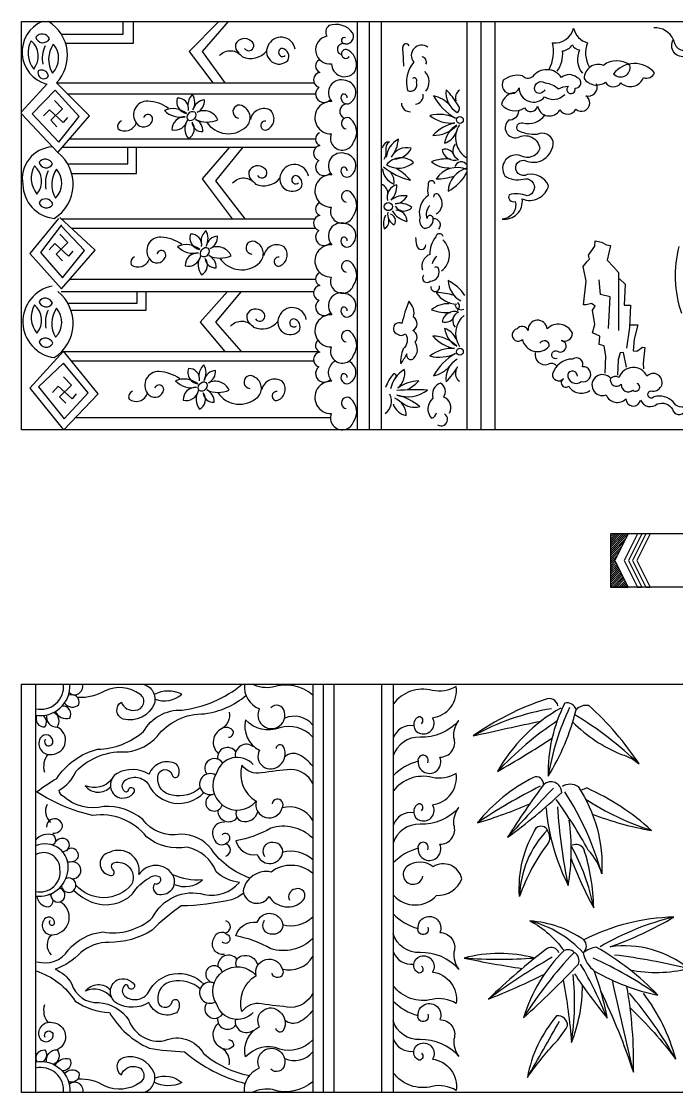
# Model space of a CAD drawing. Extents: x -66030 to 95157, y -13132 to 45879.
# Drawn here: x -60427 to -59626, y 3467 to 4779 of the extents above; entities that cross this region are included whole.
import ezdxf

# ---------------------------------------------------------------- set-up
doc = ezdxf.new("R2010")
doc.units = 0
doc.header["$LTSCALE"] = 100
doc.header["$MEASUREMENT"] = 0
for name, color, linetype in [('3', 11, 'CONTINUOUS'), ('4', 121, 'CONTINUOUS'), ('BH', 21, 'CONTINUOUS')]:
    doc.layers.add(name, color=color, linetype=linetype)

# ---------------------------------------------------------------- blocks, each defined once
blk = doc.blocks.new('A$C08F46242')
at = {"layer": '3'}
for p, q in [((411, 500), (411, 0)), ((425.6, 500), (425.6, 0)), ((440.3, 500), (440.3, 0)), ((545.3, 500), (545.3, 0)), ((562.4, 500), (562.4, 0)), ((579.5, 500), (579.5, 0))]:
    blk.add_line(p, q, dxfattribs=at)
for points in [[(48.9, 484.4), (124.5, 484.4), (124.5, 500)], [(54.1, 473.3), (137.3, 473.3), (137.3, 500)], [(241.5, 500), (205.2, 463), (234.1, 424.9)], [(253.1, 500), (221.3, 463), (248.8, 424.9)], [(0, 387), (44.7, 339.5), (83.3, 384.3), (43, 424.6)], [(31.5, 423.4), (0, 389.1)], [(43.1, 424.9), (358.1, 424.9)], [(41.4, 416), (13, 386.8), (45.9, 352.3), (70.6, 383.5), (41.4, 416)], [(56, 411.2), (360, 411.2)], [(40.5, 403.2), (50.2, 392.9), (35.9, 378.9), (43.5, 370.8)], [(56.2, 382.4), (51.1, 376.4), (34.3, 391.8), (27.1, 384.2)], [(59.2, 356.4), (359.9, 356.4)], [(50.2, 346), (360.9, 346)], [(56.7, 325.5), (130.1, 325.5), (130.1, 346)], [(61.6, 313.8), (140.8, 313.8), (140.8, 346)], [(254.8, 346), (221.4, 307.2), (258, 258.2)], [(271, 346), (237.5, 304.7), (273.3, 258.2)], [(45.3, 258.8), (10.3, 216), (49, 172.6), (90.3, 220.1), (46.9, 259.9)], [(49, 251), (23.4, 217), (50.1, 186.2), (77.3, 219.6), (48.5, 249.9)], [(48.8, 258.2), (358.9, 258.2)], [(47.2, 239.4), (56.8, 229.1), (42.5, 215), (50.1, 206.9)], [(61.1, 246.9), (359.8, 246.9)], [(62.8, 218.5), (57.8, 212.5), (40.9, 227.9), (33.8, 220.3)], [(714.3, 69.4), (715.4, 90.2), (713.3, 102.8), (707.2, 104.4), (707.8, 114.8), (699, 118.7), (701.8, 129), (699, 146.5), (702.3, 151.5), (697.9, 154.7), (691.4, 153.1), (688.1, 153.1), (691.4, 182.1), (687.5, 200.1), (692.5, 206.1), (695.2, 208.9), (694.1, 213.8), (701.8, 224.7), (702.3, 231.3), (710, 229.6), (716, 226.4), (720.9, 225.8), (717.1, 207.8), (724.7, 199.6), (730.8, 192.5), (730.8, 121.4)], [(59.3, 184.5), (359.8, 184.5)], [(718.7, 124.1), (720.4, 162.9), (708.9, 165.7), (707.2, 183.7)], [(731.9, 184.8), (739, 178.3), (737.9, 152.6), (745.5, 152.6), (744.4, 125.2), (740.6, 100.1)], [(48.7, 169.2), (347.9, 169.2), (357.6, 169.2)], [(56, 155.2), (141.5, 155.2), (141.5, 169.2)], [(60.8, 146.3), (152.7, 146.3), (152.7, 169.2)], [(252.2, 169.2), (218.9, 131.8), (249, 95.9)], [(268.9, 169.2), (237.4, 131.8), (268.9, 95.9)], [(745.5, 128.5), (754.3, 128.5), (749.9, 111), (748.8, 96.8), (753.2, 96.2), (760.3, 101.2), (763.1, 100.6), (760.9, 81.5), (761.4, 74.4)], [(51.7, 96.3), (10.3, 50.8), (51.4, 0)], [(52, 0), (94, 44.1), (51.7, 96.3)], [(52, 95.9), (363.9, 95.9)], [(740.6, 76.6), (736.8, 94.6), (733, 94), (730.2, 85.8), (729.7, 66.7)], [(51.7, 81.7), (20.8, 52.4), (52.2, 13.2), (81.5, 45.1), (51.7, 81.7)], [(61.2, 84.6), (357.5, 84.6)], [(67.1, 43.9), (62, 37.9), (45.1, 53.4), (38, 45.8)], [(51.4, 64.8), (61.1, 54.5), (46.8, 40.5), (54.4, 32.4)], [(65.7, 15), (378.3, 15)]]:
    blk.add_lwpolyline(points, dxfattribs=at)
for points in [[(396.6, 479.9, 0.978401), (394, 472.9, 0.652992), (405.6, 485.8, 0.334643), (376.4, 494.8, 0.382986), (374, 481.8, 0.987092), (379.7, 448.2, 0.698473), (407.5, 437.8, 0.410562), (400.6, 464.2, 2.566179), (401.3, 456.9)], [(646, 441.2, 0.175038), (650, 473.7, 0.369752), (675.9, 491.7, 0.276229), (692.9, 473.7, 0.226228), (694.9, 444.2, 0.226228)], [(272.9, 467, 1.280522), (281.2, 475.9, 0.495408), (262.1, 472.2, 0.246554), (265.9, 461)], [(335, 466.2, 0.756054), (301.7, 469.8, 0.855662), (326.1, 452.3, 0.486193), (319.7, 467, 1.428816), (322.9, 458.1)], [(835.8, 453.3, 0.417176), (813.7, 457.6, -0.720803), (798.1, 477.5, 0.501926), (819.1, 465.1, -0.27877), (840.1, 466.8)], [(242.3, 458.1, -0.476665), (270.4, 456.7, 0.331254), (300.1, 463.7, 0.331254)], [(497.5, 468.3, 0.914276), (480.4, 450, 0.262098), (472.7, 415.2, 0.689883), (483.4, 425.9, 0.922883), (478.6, 430)], [(655.7, 438.9, 0.187737), (662.3, 463.8, 0.218244), (674.3, 471.4, 0.266655), (683.2, 465.1, 0.287202), (686.6, 436.5, 0.287202)], [(364.9, 453.1, 0.677784), (365.4, 437.6, 0.789048), (364, 419.3, 1.091328), (378.1, 404.2, 0.704761)], [(33.1, 433.4, 0.504575), (20.7, 439.5, 0.615135), (29.2, 429.9)], [(640.7, 416.3, -0.464601), (629.4, 413.3, -0.830217), (641, 424.9, -0.155749), (657.3, 417.3, -0.154893), (669.3, 420.6, 1.825228), (677.6, 418.3, 0.917593), (679.9, 431.2, 0.380437), (661, 431.2, 0.515901), (625.4, 432.2, -0.434055), (613.4, 433.5, 0.21567), (589.8, 427.9, 1.104137), (609.1, 418.6, 0.69824), (640.4, 407.6, 0.35758), (665, 410.6, 0.35758)], [(398.5, 406.5, 0.683012), (392.1, 410.2, 0.66279), (400.5, 399.1, 0.734734), (397.1, 427.5, 0.795134), (379.9, 401.8, 1.030744), (379.2, 362.2, 1.009364), (406.6, 352.1, 0.378765), (402.9, 380.8, 1.278642), (397.5, 368.3, 1.278642)], [(604.8, 412.9, 0.349746), (587.5, 398.3, 0.376877), (615.7, 394, 0.678432), (631.7, 396.3, 0.70255), (659, 391.7, 0.575698), (678.6, 392.4, 1.091011), (690.6, 409, 0.624189), (703.9, 423.6)], [(204.3, 390.9, 0.485572), (190.6, 406.1, 0.445644), (202.1, 387.2, 0.29228), (175.1, 390.9, 0.247903), (200.6, 383.1, 0.449031), (184.3, 367.2, 0.404336), (203.2, 379.1, 0.32333), (204.3, 356.5, 0.47526), (208.8, 376.5, 0.423481), (222.1, 365, 0.309006), (213.2, 379.8, 0.202973), (240.6, 379.4, 0.427638), (215.1, 388.7, 0.307938), (224, 403.9, 0.324989), (209.9, 391.7, 0.269612), (209.5, 410.5, 0.216639), (203.6, 396.5)], [(180.2, 393.5, 0.14276), (154.7, 402.4, 0.637607), (140.6, 375.7, 0.597691), (159.9, 377.6, 1.115961), (149.5, 382)], [(226.6, 376.9, 0.466596), (275.5, 371.3, 0.509378), (271.8, 395.7, 1.325691), (265.8, 381.7)], [(299.2, 378, 1.258875), (300.3, 367.2, 0.507955), (305.5, 390.6, 0.53132), (280.3, 379.8)], [(608.2, 390.1, -0.424142), (596.3, 379, 0.781195), (607.4, 357.7, -0.543895), (634.3, 344.2, -0.473151), (611.3, 335.5, 0.715045), (591.5, 311, 0.219957), (614.1, 306.9, -1.065821), (619.1, 286.5, 0.154244), (597, 287.8, 0.706199), (604.4, 279.6, -0.477703), (588.4, 258, 0.498992), (612.9, 282.6, 0.459681), (645.3, 299.2, 0.324869), (619.2, 312.6, -1.388545), (615.3, 330, 0.56692), (650.9, 352.9, 0.459639), (631.1, 361.6, -0.14112), (607.4, 366.4, -0.678986), (613.7, 375.8, 0.313802), (640.6, 385.3)], [(122.4, 378.3, 0.405765), (118, 368.7, 0.499521), (140.6, 375.7, 0.499521)], [(364.9, 363.5, 0.677784), (365.4, 348, 0.789048), (364, 329.8, 1.091328), (378.1, 314.6, 0.704761)], [(37.7, 346.3, 0.45526), (1.8, 300.4, 0.379331), (40.2, 258.7, 0.513752), (44.7, 339.5)], [(398.5, 316.9, 0.683012), (392.1, 320.6, 0.66279), (400.5, 309.5, 0.734734), (397.1, 337.9, 0.795134), (379.9, 312.2, 1.030744), (379.2, 272.6, 1.009364), (406.6, 262.5, 0.378765), (402.9, 291.2, 1.278642), (397.5, 278.7, 1.278642)], [(289.1, 311.2, 1.280522), (297.4, 320.1, 0.495408), (278.3, 316.4, 0.246554), (282.1, 305.2)], [(351.2, 310.4, 0.756054), (317.8, 313.9, 0.855662), (342.3, 296.5, 0.486193), (335.8, 311.2, 1.428816), (339.1, 302.3)], [(258.4, 302.3, -0.476665), (286.5, 300.9, 0.331254), (316.3, 307.9, 0.331254)], [(505.9, 301.3, 1.116322), (497.9, 299.4, 0.134032), (497.9, 286.9, 0.320048), (487.9, 259.2, 0.395248), (492.9, 246.8, 0.47796), (503.9, 258.7, -0.671178), (510.6, 245.7)], [(364.9, 277.9, 0.677784), (365.4, 262.4, 0.789048), (364, 244.1, 1.091328), (378.1, 228.9, 0.704761)], [(398.5, 231.3, 0.683012), (392.1, 235, 0.66279), (400.5, 223.8, 0.734734), (397.1, 252.2, 0.795134), (379.9, 226.5, 1.030744), (379.2, 187, 1.009364), (406.6, 176.9, 0.378765), (402.9, 205.6, 1.278642), (397.5, 193.1, 1.278642)], [(220.5, 224.3, 0.485572), (206.8, 239.5, 0.445644), (218.3, 220.6, 0.29228), (191.2, 224.3, 0.247903), (216.8, 216.5, 0.449031), (200.5, 200.6, 0.404336), (219.4, 212.4, 0.32333), (220.5, 189.8, 0.47526), (224.9, 209.8, 0.423481), (238.3, 198.4, 0.309006), (229.4, 213.2, 0.202973), (256.8, 212.8, 0.427638), (231.2, 222.1, 0.307938), (240.1, 237.2, 0.324989), (226.1, 225, 0.269612), (225.7, 243.9, 0.216639), (219.8, 229.8)], [(516.2, 236.7, 0.773453), (507.1, 236.4, 0.166114), (499.8, 214.6, 0.39051), (490.7, 195.7)], [(196.4, 226.9, 0.14276), (170.8, 235.8, 0.637607), (156.8, 209.1, 0.597691), (176, 210.9, 1.115961), (165.7, 215.4)], [(242.7, 210.2, 0.466596), (291.6, 204.7, 0.509378), (287.9, 229.1, 1.325691), (282, 215)], [(315.4, 211.3, 1.258875), (316.5, 200.6, 0.507955), (321.7, 223.9, 0.53132), (296.5, 213.2)], [(138.6, 211.7, 0.405765), (134.2, 202.1, 0.499521), (156.8, 209.1, 0.499521)], [(364.9, 192.2, 0.677784), (365.4, 176.7, 0.789048), (364, 158.5, 1.091328), (378.1, 143.3, 0.704761)], [(37.7, 175.9, 0.848576), (40.2, 88.3, 0.513752), (44.7, 169.1)], [(398.5, 145.6, 0.683012), (392.1, 149.4, 0.66279), (400.5, 138.2, 0.734734), (397.1, 166.6, 0.795134), (379.9, 140.9, 1.030744), (379.2, 101.4, 1.009364), (406.6, 91.2, 0.378765), (402.9, 120, 1.278642), (397.5, 107.5, 1.278642)], [(286.6, 135.8, 1.280522), (294.9, 144.7, 0.495408), (275.8, 141, 0.246554), (279.6, 129.9)], [(348.7, 135, 0.756054), (315.3, 138.6, 0.855662), (339.8, 121.2, 0.486193), (333.4, 135.8, 1.428816), (336.6, 127)], [(256, 127, -0.476665), (284.1, 125.6, 0.331254), (313.8, 132.6, 0.331254)], [(655.8, 87.1, -1.836467), (657.6, 95.3, 1.06124), (660.5, 109.4, 0.53913), (674.5, 118.1, 0.53399), (643.5, 123.4, 0.98489), (620.1, 121.7, 0.573369), (606.6, 123.4, 1.322578), (613.1, 110.5, 0.61449), (645.9, 102.3, 0.829448), (634.7, 105.9)], [(363, 109.5, 0.584884), (365.4, 95.2, 0.789048), (364, 76.9, 1.091328), (378.1, 61.7)], [(218, 59.8, 0.485572), (204.3, 74.9, 0.445644), (215.8, 56.1, 0.29228), (188.7, 59.8, 0.247903), (214.3, 52, 0.449031), (198, 36.1, 0.404336), (216.9, 47.9, 0.32333), (218, 25.3, 0.47526), (222.5, 45.3, 0.423481), (235.8, 33.8, 0.309006), (226.9, 48.7, 0.202973), (254.3, 48.3, 0.427638), (228.8, 57.5, 0.307938), (237.6, 72.7, 0.324989), (223.6, 60.5, 0.269612), (223.2, 79.4, 0.216639), (217.3, 65.3)], [(384.3, 84.3, 0.499779), (379.9, 59.3, 1.030744), (379.2, 19.8, 1.009364), (406.6, 9.7, 0.378765), (402.9, 38.4, 1.278642), (397.5, 25.9)], [(398.5, 64.1, 0.683012), (392.1, 67.8, 0.66279), (400.5, 56.6, 0.641993), (400.7, 83.9, 0.641993)], [(680.4, 65.5, 0.864562), (668.7, 67.8, 0.672522), (685.1, 59.1, 1.19292), (686.8, 77.2, 0.730301), (674.5, 86.6, 0.32681), (650, 68.4, 0.74233), (663.4, 62.6, 1.057583), (669.9, 53.2, 0.422435), (695.6, 47.9, 0.422435)], [(193.9, 62.4, 0.14276), (168.4, 71.2, 0.637607), (154.3, 44.6, 0.597691), (173.5, 46.4, 1.115961), (163.2, 50.9)], [(240.2, 45.7, 0.466596), (289.2, 40.1, 0.509378), (285.4, 64.6, 1.325691), (279.5, 50.5)], [(858.2, 27.3, -0.350492), (836.1, 27.9, 0.446069), (815.6, 29.4, -0.420855), (797.7, 34.2, 0.260547), (774.6, 40.5, -1.952751), (772.5, 47.3, 1.564906), (765.6, 65.7, 0.664494), (731.4, 64.1, 0.308029), (720.9, 63.1, 1.915135), (715.7, 42.6, 0.539545), (739.9, 37.9, 0.909338), (757.7, 36.3, 0.517901), (778.3, 31.6, -0.369686), (796.7, 25.2, 0.703875), (812.4, 23.1, -0.362889), (834.5, 18.9, 0.294006), (861.4, 20.5, 0.66737), (888.2, 23.1)], [(312.9, 46.8, 1.258875), (314, 36.1, 0.507955), (319.2, 59.4, 0.53132), (294, 48.7)], [(524.1, 20.4, 0.45746), (516.8, 40, 0.435492), (512.8, 57.2, 0.389989), (503.5, 38.5, 0.430076), (502, 14, 0.295401), (507.9, 20.9)], [(720.9, 63.1, 0.764974), (734.1, 55.7, 0.659175), (748.3, 48.4, 1.201198), (753.5, 56.8, 1.201198)], [(136.1, 47.2, 0.405765), (131.7, 37.5, 0.499521), (154.3, 44.6, 0.499521)]]:
    blk.add_lwpolyline(points, format="xyb", dxfattribs=at)
for points in [[(15, 441.7, 0.414005), (12, 476.3, 0.308867)], [(17.6, 480.6, 0.679549), (34.2, 478.5, 0.595466)], [(39, 472.2, 0.289166), (37.9, 436.7, 0.397149)], [(724.8, 435.9, 0.778131), (744.8, 446.2, 0.350487), (712.5, 446.2, 0.51655), (688.6, 430.2, 0.422416), (714.8, 425.6, 0.544313), (733.8, 424.6, 0.525796), (761.4, 431.2, 0.396465), (775, 437.2, 0.473175)], [(21.6, 327.5, 0.679549), (38.1, 325.4, 0.595466)], [(19, 288.6, 0.414005), (15.9, 323.2, 0.308867)], [(42.9, 319, 0.289166), (41.8, 283.6, 0.397149)], [(21.6, 157.1, 0.679549), (38.1, 155, 0.595466)], [(19, 118.2, 0.414005), (15.9, 152.8, 0.308867)], [(42.9, 148.7, 0.289166), (41.8, 113.2, 0.397149)], [(470.1, 117.5, -0.367875), (467.2, 98.9, 0.118418), (464.2, 80.7, 0.055409), (471.6, 93, 0.776559), (480.4, 87.6, 0.350151), (481.9, 107.2, 0.499463), (479, 121.5, 0.606203), (479.9, 137.7, 0.277186), (474.1, 157.3, 0.032072), (465.7, 130.3, 1.094949), (460.3, 117, 0.359001)]]:
    blk.add_lwpolyline(points, format="xyb", close=True, dxfattribs=at)
for centre, radius in [((536.6, 379.4), 4.22), ((449.1, 273.2), 4.92), ((536.6, 95.6), 4.22)]:
    blk.add_circle(centre, radius, dxfattribs=at)
for centre, radius, start, end in [((41.4, 462.5), 40.6, 113.0681, 254.7647), ((7.4, 458.3), 49, 316.6262, 58.0409), ((775.8, 467.8), 24.3, 23.471, 94.6444), ((393.6, 466), 6.93, 68.0919, 253.7285), ((470.8, 468.8), 3.96, 18.8054, 187.1625), ((59.3, 454.8), 33.9, 153.4639, 191.9973), ((-3909.6, 232.2), 4382.8, 2.7876, 3.0888), ((489.5, 450.3), 6.25, 334.7618, 81.4236), ((27.7, 435.6), 5.87, 285.0504, 338.1683), ((480, 426), 18.9, 323.0612, 42.529), ((481.6, 408.9), 10.2, 273.0579, 12.2873), ((495.5, 370.7), 39.3, 42.8072, 77.0978), ((567.4, 444.3), 72.4, 209.2186, 240.0907), ((547.6, 412.8), 28.1, 172.8369, 239.7502), ((459, 354.5), 86.7, 29.9404, 45.5567), ((541.6, 406.7), 10.4, 120.7793, 203.2538), ((398.8, 389.8), 9.16, 97.3267, 247.2028), ((476.1, 400.4), 11.1, 182.3906, 270.7543), ((530.3, 393.4), 5.78, 303.215, 47.9802), ((511.4, 340.4), 45.8, 64.1253, 104.3358), ((526.6, 418.2), 42.8, 231.5309, 274.8532), ((540.7, 325.9), 50.8, 101.8875, 137.0722), ((504.3, 399.4), 39, 268.8602, 316.834), ((547.4, 347), 29.7, 119.5268, 172.199), ((559.4, 357.2), 28.1, 145.3692, 239.8936), ((473.9, 331.4), 27.4, 117.2616, 175.3133), ((417.7, 359.8), 43.9, 323.4735, 354.7852), ((510.6, 373.3), 23.5, 288.2487, 335.6772), ((450.7, 343.5), 9.09, 91.2422, 171.4051), ((426.1, 341), 20.5, 331.5025, 10.9904), ((454.5, 345.4), 8.32, 119.3844, 183.3537), ((471.2, 325.2), 20.2, 73.8093, 155.1688), ((456.3, 354.2), 22.7, 270.3104, 334.7156), ((518.8, 332.1), 11.4, 13.7363, 108.8929), ((529.8, 344.9), 14.8, 187.8292, 289.6865), ((539.7, 341.7), 11.8, 137.9494, 245.5202), ((464.8, 310.3), 22.8, 48.209, 141.5118), ((520.1, 282.7), 48.9, 83.8958, 111.6215), ((522.4, 352.3), 31.6, 229.9563, 272.0804), ((538.5, 319.7), 8.28, 35.5362, 162.7742), ((63.2, 301.7), 33.9, 153.4639, 191.9973), ((464, 321.4), 22.1, 184.7553, 247.9861), ((493.7, 382.1), 78.5, 229.8426, 257.0662), ((461.6, 348.5), 28.1, 238.6486, 311.0722), ((418.6, 253.9), 77.3, 41.9059, 59.197), ((533.1, 291.2), 29.9, 65.9369, 148.0483), ((552.9, 290.5), 30.8, 104.402, 176.6471), ((497.9, 340), 53.5, 297.0245, 332.374), ((441.3, 304.3), 14.8, 346.9769, 42.5342), ((505, 393.7), 86.7, 271.835, 286.4744), ((436.5, 289.2), 12.1, 350.8359, 71.5771), ((463.4, 284.5), 15.9, 103.6891, 194.3405), ((433.8, 299), 25.8, 316.6081, 2.0109), ((508.2, 285.2), 3.7, 18.6102, 183.1428), ((29.5, 273.3), 9.35, 20.1243, 146.6634), ((30.5, 280.6), 9.11, 193.5325, 329.2548), ((467.9, 261.7), 24.9, 80.6222, 127.9167), ((456, 294.7), 18.1, 274.7851, 331.9029), ((463.1, 254), 23.4, 50.8315, 103.9226), ((500.5, 277), 14.6, 298.9187, 39.8243), ((463.9, 252.8), 20.8, 151.705, 198.5578), ((462.5, 263.9), 14.3, 169.4855, 243.6836), ((449.2, 255.9), 8.57, 328.1524, 71.5892), ((480.5, 285.9), 32.2, 213.2624, 254.4676), ((468.2, 280.7), 12.9, 213.5237, 318.5926), ((458.2, 254.9), 13.8, 0.2055, 89.8432), ((510.6, 263.9), 15.1, 135.8628, 200.3402), ((500.2, 258.7), 3.74, 359.3355, 180.6645), ((439.4, 255.4), 10.4, 297.1221, 21.3944), ((544.2, 239.3), 61.9, 183.5886, 192.1312), ((489.4, 226.4), 5.67, 180.9828, 359.0172), ((498.6, 214.2), 25.2, 308.5422, 46.7213), ((939.8, 188.6), 139.7, 165.0919, 199.1539), ((517, 200.3), 14.7, 126.3271, 168.1581), ((500.1, 193.2), 11.3, 271.6198, 30.2296), ((508.1, 195), 4.25, 65.4913, 123.2987), ((496.5, 185.8), 5.58, 139.4838, 315.1461), ((506.4, 174.6), 5.35, 172.8171, 17.5629), ((497.9, 135.1), 53.5, 33.3171, 62.9755), ((552.9, 184.6), 30.8, 183.3529, 240.2652), ((533.1, 183.8), 29.9, 211.9517, 269.2979), ((505, 81.4), 86.7, 73.5256, 88.165), ((63.2, 131.3), 33.9, 153.4639, 191.9973), ((522.4, 122.8), 31.6, 87.9196, 130.0437), ((520.1, 192.4), 48.9, 248.3785, 276.1042), ((529.8, 130.1), 14.8, 70.3135, 172.1708), ((538.5, 155.3), 8.28, 197.2258, 291.1703), ((530.3, 151.4), 5.78, 303.215, 47.9802), ((518.8, 142.9), 11.4, 251.1071, 346.2637), ((539.7, 133.4), 11.8, 114.4798, 222.0506), ((559.4, 117.9), 28.1, 128.5012, 214.6308), ((547.4, 128.1), 29.7, 187.801, 240.4732), ((510.6, 101.7), 23.5, 24.3228, 71.7513), ((29.5, 102.9), 9.35, 20.1243, 146.6634), ((30.5, 110.2), 9.11, 193.5325, 329.2548), ((504.3, 75.6), 39, 43.166, 91.1398), ((540.7, 149.2), 50.8, 222.9278, 258.1125), ((526.6, 56.8), 42.8, 85.1468, 128.4691), ((511.4, 134.7), 45.8, 255.6642, 295.8747), ((567.4, 30.7), 72.4, 119.9093, 150.7814), ((641.1, 92.1), 12.5, 167.6222, 286.8315), ((547.6, 62.2), 28.1, 120.2498, 187.1631), ((648.8, 73.7), 7.64, 32.5057, 122.4573), ((493.7, 35), 50.8, 138.7924, 160.7427), ((485.2, 43.9), 33.9, 118.8791, 169.5125), ((456.1, 66), 2.6, 304.7757, 104.1488), ((444.3, 69.7), 24.9, 310.9652, 8.9513), ((495.5, 104.4), 39.3, 282.9022, 317.1928), ((459, 120.6), 86.7, 314.4433, 330.0596), ((541.6, 68.3), 10.4, 156.7462, 239.2207), ((486.9, 16.6), 43.2, 90.8335, 127.4209), ((452.7, 90.1), 45.2, 296.5794, 317.9816), ((434, 35.1), 19, 306.5743, 26.296), ((482.4, -197.3), 246.3, 86.603, 95.3374), ((472.5, 80.7), 40.3, 251.1998, 307.3943), ((443.2, -24.3), 68.7, 49.9229, 76.2939), ((474.6, 37.9), 20.7, 197.4103, 259.8406), ((447.5, 17.2), 23.5, 0.7132, 66.1812), ((481.5, 52.7), 25.1, 230.2575, 283.7746), ((513.8, 12.6), 7.83, 235.962, 59.6027)]:
    blk.add_arc(centre, radius, start, end, dxfattribs=at)
for centre in [(208.2, 384.1), (224.4, 217.4), (221.9, 52.9)]:
    blk.add_ellipse(centre, major_axis=(-3.89, -5), ratio=0.754448, dxfattribs=at)
at = {"layer": '4'}
blk.add_lwpolyline([(2543.3, 0), (0, 0), (0, 500), (2543.3, 500)], close=True, dxfattribs=at)
blk = doc.blocks.new('A$C67C823C9')
at = {"layer": '3'}
for p, q in [((0, 65.3), (0, 0)), ((1101.2, 65.3), (0, 65.3)), ((21.6, 65.3), (5.3, 32.6)), ((32.8, 65.3), (16.5, 32.6)), ((38.4, 65.3), (22.1, 32.6)), ((43, 65.3), (26.7, 32.6)), ((48.6, 65.3), (32.3, 32.6)), ((1052.6, 65.3), (1068.9, 32.6)), ((1058.2, 65.3), (1052.6, 65.3)), ((1058.2, 65.3), (1074.5, 32.6)), ((1062.8, 65.3), (1079.1, 32.6)), ((1068.4, 65.3), (1062.8, 65.3)), ((1068.4, 65.3), (1084.7, 32.6)), ((1079.6, 65.3), (1095.9, 32.6)), ((1101.2, 65.3), (1079.6, 65.3)), ((1101.2, 65.3), (1101.2, 0)), ((5.3, 32.6), (21.6, 0)), ((16.5, 32.6), (32.8, 0)), ((22.1, 32.6), (38.4, 0)), ((26.7, 32.6), (43, 0)), ((32.3, 32.6), (48.6, 0)), ((1068.9, 32.6), (1052.6, 0)), ((1074.5, 32.6), (1058.2, 0)), ((1079.1, 32.6), (1062.8, 0)), ((1084.7, 32.6), (1068.4, 0)), ((1095.9, 32.6), (1079.6, 0)), ((0, 0), (21.6, 0)), ((1101.2, 0), (0, 0)), ((32.8, 0), (38.4, 0)), ((43, 0), (48.6, 0)), ((1058.2, 0), (1052.6, 0)), ((1068.4, 0), (1062.8, 0)), ((1101.2, 0), (1079.6, 0))]:
    blk.add_line(p, q, dxfattribs=at)
at = {"layer": 'BH'}
for p, q in [((0, 61.4), (3.9, 65.3)), ((0, 46.1), (19.1, 65.3)), ((0, 48.7), (16.6, 65.3)), ((0, 51.2), (14, 65.3)), ((0, 53.8), (11.5, 65.3)), ((0, 56.3), (9, 65.3)), ((0, 58.8), (6.4, 65.3)), ((0, 63.9), (1.3, 65.3)), ((0, 43.6), (21.5, 65.1)), ((0, 41), (19, 60)), ((0, 38.5), (16.4, 54.9)), ((1080, 64.6), (1080.6, 65.3)), ((1080.8, 62.9), (1083.2, 65.3)), ((1081.7, 61.2), (1085.7, 65.3)), ((1082.5, 59.5), (1088.3, 65.3)), ((1083.3, 57.8), (1090.8, 65.3)), ((1084.2, 56.1), (1093.4, 65.3)), ((1085, 54.4), (1095.9, 65.3)), ((1085.9, 52.7), (1098.4, 65.3)), ((1086.7, 51), (1101, 65.3)), ((1087.6, 49.3), (1101.2, 62.9)), ((1088.4, 47.6), (1101.2, 60.4)), ((1089.3, 45.9), (1101.2, 57.8)), ((1090.1, 44.2), (1101.2, 55.3)), ((1091, 42.5), (1101.2, 52.8)), ((0, 35.9), (13.9, 49.8)), ((0, 33.4), (11.3, 44.7)), ((0, 30.8), (8.8, 39.6)), ((1091.8, 40.8), (1101.2, 50.2)), ((1092.7, 39.1), (1101.2, 47.7)), ((1093.5, 37.4), (1101.2, 45.1)), ((1094.4, 35.7), (1101.2, 42.6)), ((1095.2, 34), (1101.2, 40)), ((0, 28.3), (6.2, 34.5)), ((0, 25.7), (5.8, 31.6)), ((0, 23.2), (6.7, 29.9)), ((0, 20.7), (7.5, 28.2)), ((0, 18.1), (8.4, 26.5)), ((1085.3, 11.4), (1101.2, 27.3)), ((1087.9, 16.5), (1101.2, 29.8)), ((1090.4, 21.6), (1101.2, 32.4)), ((1093, 26.7), (1101.2, 34.9)), ((1095.5, 31.8), (1101.2, 37.5)), ((0, 15.6), (9.2, 24.8)), ((0, 13), (10.1, 23.1)), ((0, 10.5), (10.9, 21.4)), ((0, 7.9), (11.8, 19.7)), ((0, 5.4), (12.6, 18)), ((0, 2.8), (13.5, 16.3)), ((0, 0.3), (14.3, 14.6)), ((1080.2, 1.2), (1101.2, 22.2)), ((1081.6, 0), (1101.2, 19.7)), ((1082.8, 6.3), (1101.2, 24.8)), ((1084.1, 0), (1101.2, 17.1)), ((1086.7, 0), (1101.2, 14.6)), ((2.3, 0), (15.2, 12.9)), ((4.8, 0), (16, 11.2)), ((7.3, 0), (16.8, 9.5)), ((9.9, 0), (17.7, 7.8)), ((12.4, 0), (18.5, 6.1)), ((15, 0), (19.4, 4.4)), ((17.5, 0), (20.2, 2.7)), ((20.1, 0), (21.1, 1)), ((1089.2, 0), (1101.2, 12)), ((1091.7, 0), (1101.2, 9.5)), ((1094.3, 0), (1101.2, 6.9)), ((1096.8, 0), (1101.2, 4.4)), ((1099.4, 0), (1101.2, 1.8))]:
    blk.add_line(p, q, dxfattribs=at)
blk = doc.blocks.new('A$C7DDB2661')
at = {"layer": '3'}
for p, q in [((17.4, 500), (17.4, 0)), ((356.6, 499.8), (356.6, 0)), ((369.5, 500), (369.5, 0)), ((382.5, 500), (382.5, 0)), ((440.6, 500), (440.6, 0)), ((455.1, 500), (455.1, 0))]:
    blk.add_line(p, q, dxfattribs=at)
for points in [[(17.4, 462.3, 0.487781), (59.2, 500)], [(19, 160.3, 0.336427), (57.2, 174.3, -0.196682), (99.6, 196.7, 0.231152), (160.6, 214.3, -0.360697), (223.8, 242.6, 0.269472), (266.8, 257.3, -0.145034), (238.3, 270.2, 0.259227), (202.8, 300.5, -0.222437), (153.2, 313.3, 0.266264), (86.9, 339.3, -0.084604), (18.5, 368.3, -0.01626), (43.2, 384.8, -0.183071), (93.2, 420.5, 0.179226), (149.4, 442.1, -0.282831), (196.6, 468.3, 0.14439), (270, 500, 0.14439)], [(58.5, 489.8, 0.437776), (71.7, 489.8, 0.284582), (74.6, 500, 0.342025)], [(149.3, 500, -0.424922), (162.7, 476.5, -0.380783), (124.4, 457.3, -0.617373), (122.3, 478.2, 0.36464), (139.2, 468.1, 0.74413), (145, 487.9, 0.267276), (102.3, 492, -0.149107), (69.2, 483.7)], [(273, 500, 0.335613), (291.3, 469.8, 1.439093), (322, 466, 0.63021), (305.1, 471.2)], [(356.8, 486.7, 0.262087), (307.5, 496.4, -0.156844), (282.3, 500, -0.156844)], [(279.9, 262.7, -0.158145), (232.6, 297.9, 0.233174), (195, 316.4, -0.289552), (148.4, 334.5, 0.19191), (100.7, 350.3, -0.252027), (51.6, 362.5, -0.242225), (46.2, 370.5, 0.166417), (66.7, 393.2, -0.225422), (130.2, 417.2, 0.176846), (166, 436.1, -0.23526), (224.1, 463.9, 0.144876), (274.8, 486.3, 0.144876)], [(52.9, 477, 0.467051), (70.4, 475.3, 0.640954), (57.6, 486.5)], [(163.5, 481.8, 0.279794), (196.2, 487.7, 0.246862), (162.6, 487.4, 0.246862)], [(489.5, 451.7, 0.726439), (486.5, 460.3, 0.713328), (488.5, 439.7, 0.694174), (503.1, 459, 0.420898), (532, 497.4, -0.19485), (502.8, 492.4, 0.306131), (455.1, 475.7)], [(41.3, 466.4, 0.349884), (59.1, 458.5, 0.611521), (49.8, 473.3, 0.611521)], [(656.7, 473.5, 0.499353), (641, 481.3, 0.073608), (553, 436.8, -0.003722), (636.1, 455)], [(674.7, 453.6, 0.098389), (734.6, 414, -0.11516), (755.9, 402.4, 0.066097), (694.5, 473.8, 0.266978), (678.8, 468.6)], [(19.2, 462, 0.613048), (28.8, 447.8, 0.417159), (26.5, 461.9, 0.417159)], [(30.7, 462.4, 0.476921), (43.6, 447.6, 0.471904), (39.7, 465.3)], [(254.3, 466, -0.317285), (244.9, 445.5, 0.524896), (240.6, 415.6, 0.524896)], [(660.1, 470.8, 0.138438), (582.6, 393, 0.011795), (649.2, 433.8, 0.011795)], [(29.2, 432.6, 1.109871), (38.3, 427.8, 0.86784), (22.9, 433.8, 0.632148), (37.6, 414.1, 0.784894), (43.6, 447.6)], [(253.3, 435.1, 0.460491), (259.5, 442.3, 0.406724), (244.9, 445.5, 0.406724)], [(356.1, 435.7, 0.287541), (316.1, 446.7, -0.319135), (274.4, 456.4, 0.344171), (291.3, 419.1, 0.864562), (316.1, 400.9, 0.365108), (320.9, 423.3, 0.761213), (311.6, 421.5)], [(497.3, 403.9, 1.386306), (485.4, 405.7, 1.274925), (512.1, 410.6, 0.507448), (529.4, 434.5, -0.186864), (535.5, 455.7, -0.220476), (487.9, 435.1, 0.341415), (455.1, 412.2)], [(283.6, 401.9, 0.57847), (239, 391.8, 0.938105), (287.2, 356.7, 0.938105)], [(356.5, 399.5, 0.118931), (339.9, 413.6, 0.307119), (322.7, 411.5)], [(218.8, 373, -0.233113), (184.7, 364, -0.411294), (166.9, 386.4, -0.900479), (184.5, 388.8, 0.617279), (191.8, 387.6, 0.31393), (189.8, 402.2, 0.454941), (156.1, 389.8, 0.267338), (117, 390.9, 0.561366), (117.2, 362, 0.353834), (138.4, 368.1, 1.123237), (130.5, 369.6, -0.600013), (126.1, 368.9, -0.445365), (126.7, 382, -0.438315), (155.5, 377.2, 0.528167), (223.1, 367.4)], [(356.6, 378.1, 0.291411), (329.8, 395.6, 0.01622), (293.7, 391.4, -0.2887), (269.9, 400.8, 0.343118), (287.2, 356.7, 0.981952), (319, 348.5, 1.241353), (306.7, 353.7)], [(110.7, 384, -0.346853), (78.2, 375.7, 0.463846), (109.2, 374.3, 0.435875)], [(489.5, 345.1, 0.726439), (486.5, 353.7, 0.713328), (488.5, 333.1, 0.694174), (503.1, 352.4, 0.420898), (532, 390.8, -0.19485), (502.8, 385.8, 0.306131), (455.1, 369.1)], [(639, 377, 0.565943), (626.6, 385.9, 0.106446), (558.1, 330.3, 0.027996), (622.1, 353.4)], [(662.1, 375.2, -0.301914), (681.3, 374.8, -0.163572), (710.2, 267.7, 0.125732), (693.7, 297, 0.031444), (654.6, 358.8)], [(698.7, 341.1, 0.053122), (771.1, 321, 0.079283), (691.9, 373, 0.023048), (685.3, 370.3)], [(263.8, 345.9, 0.493996), (269.5, 332.5, 0.423204), (289.3, 344)], [(497.3, 297.3, 1.386306), (485.4, 299.1, 1.274925), (512.1, 304, 0.507448), (529.4, 327.9, -0.186864), (535.5, 349.1, -0.220476), (487.9, 328.5, 0.341415), (455.1, 305.6)], [(642.1, 348.5, 0.093315), (669.3, 253.5, 0.074282), (670.6, 333.4)], [(38.5, 317.5, 0.324456), (50.4, 325.4, 1.034672), (30.9, 325.1)], [(248.7, 330.8, 0.646959), (235.7, 311.2, 0.59966), (252, 306.3, 1.171099), (245.5, 315.7, 1.171099)], [(37.7, 303.2, 0.657408), (38.4, 315.5, 0.307387), (17.4, 309.1)], [(356.2, 311.8, 0.274626), (305.2, 323.8, -0.085886), (262.5, 308.2, 0.37781), (288.6, 291.4, 0.674794), (318.7, 289.9, 0.572734), (308.2, 306.1, 0.687862), (297.7, 289)], [(17.4, 240.6, 0.416997), (57.1, 272.2, 0.592129), (17.4, 302)], [(50, 295.2, 0.71161), (56.1, 309.5, 0.386113), (42, 307.3)], [(672.7, 286.5, 0.033032), (700.4, 226.4, 0.072842), (688.4, 298.4, 0.386363), (674.2, 302.8)], [(17.4, 246.4, 0.533258), (47.2, 273.9, 0.573607), (17.4, 291.3)], [(56.7, 282.5, 0.127871), (66.3, 284.3, 0.455019), (68, 295.4, 0.519247), (55.1, 296.2)], [(64.1, 247.6, 0.104513), (87.5, 232.9, 0.291016), (136.1, 243.3, -0.127361), (156.2, 262.7, -0.318936), (168.8, 264.4, -0.788572), (162.7, 255.5, 0.689099), (171.6, 242.7, 0.597673), (184.9, 267.1, 0.544104), (143.9, 267, 0.613541), (108, 294.1, 0.830889), (107.6, 266.4, 0.962228), (112.2, 272.7, -0.722632), (115.9, 282, -0.597889), (134.9, 254.8, -0.459041), (66.7, 253.8)], [(356.1, 268.5, 0.354764), (305.6, 270.1, 0.423326), (271.3, 246.8, 0.711895), (303.2, 240.2, 0.492698), (344.6, 235.3, 0.835973), (334.9, 249.1, 0.524207), (328.1, 235.5)], [(455.8, 241.5, 0.450674), (508.1, 241.5, 0.320447), (539, 261.6, 0.523933), (503.9, 276.6, 0.343153), (471.9, 276.9, 1.440465), (491.4, 264.9)], [(36.3, 243.5, 2.416122), (46.3, 250.3)], [(187.1, 255, 0.295651), (221.8, 260.6, 0.295651)], [(19, 240.5, 0.374028), (32.6, 227.5, 0.371759), (39, 235.4)], [(271.8, 244.3, -0.089765), (257.1, 236, -0.049053), (195.4, 228.5, 0.045732), (159.9, 198.9, -0.141798), (107.2, 183.9, 0.181688), (72.6, 171.5, -0.128724), (41.2, 151.2, -0.153624), (61.4, 133.7, 0.354774), (94.7, 110.3, -0.231044), (131.5, 88.8, 0.372323), (175.3, 63.7, -0.39121), (222.9, 47.8, 0.124147), (278.8, 20.8, 0.124147)], [(35, 210.5, 1.218371), (40.4, 207.1, 0.896672), (27.1, 210.5, 0.674097), (40.3, 193.4, 0.726443), (47.1, 233.7)], [(356.2, 188.2, -0.274626), (305.2, 176.2, 0.085886), (262.5, 191.8, -0.37781), (288.6, 208.6, -0.674794), (318.7, 210.1, -0.572734), (308.2, 193.9, -0.687862), (297.7, 211)], [(497.3, 202.7, -1.386306), (485.4, 200.9, -1.274925), (512.1, 196, -0.507448), (529.4, 172.1, 0.186864), (535.5, 150.9, 0.220476), (487.9, 171.5, -0.341415), (455.1, 194.4)], [(687.6, 171.2, 0.443674), (688.2, 187.2, 0.135044), (622.5, 210.1, -0.117413), (664.1, 173.8)], [(744.7, 150.4, 0.111489), (816.3, 152, 0.20618), (720.7, 178.6, 0.046817), (798.7, 214.9, 0.110542), (688.2, 187.2)], [(248.7, 169.2, -0.646959), (235.7, 188.8, -0.59966), (252, 193.7, -1.171099), (245.5, 184.3, -1.171099)], [(657.7, 171.2, 0.47768), (643.3, 176.5, 0.02941), (571.8, 114.6, 0.021288), (640.1, 145)], [(263.8, 154.1, -0.493996), (269.5, 167.5, -0.423204), (289.3, 156)], [(356.6, 121.9, -0.291411), (329.8, 104.4, -0.01622), (293.7, 108.6, 0.2887), (269.9, 99.2, -0.343118), (287.2, 143.3, -0.981952), (319, 151.5, -1.241353), (306.7, 146.3)], [(489.5, 154.9, -0.726439), (486.5, 146.3, -0.713328), (488.5, 166.9, -0.694174), (503.1, 147.6, -0.420898), (532, 109.2, 0.19485), (502.8, 114.2, -0.306131), (455.1, 130.9)], [(627.8, 164.8, 0.130922), (541.9, 164.8, 0.015865), (612.9, 152)], [(17.8, 149.1, -0.173091), (65.9, 111.9, 0.133945), (107.7, 98.1, 0.155625), (156.2, 54.5, 0.039013), (199.6, 50.1, 0.114068), (274, 11.2, 0.114068)], [(218.8, 127, 0.233113), (184.7, 136, 0.411294), (166.9, 113.6, 0.900479), (184.5, 111.2, -0.617279), (191.8, 112.4, -0.31393), (189.8, 97.8, -0.454941), (156.1, 110.2, -0.267338), (117, 109.1, -0.561366), (117.2, 138, -0.353834), (138.4, 131.9, -1.123237), (130.5, 130.4, 0.600013), (126.1, 131.1, 0.445365), (126.7, 118, 0.438315), (155.5, 122.8, -0.528167), (223.1, 132.6)], [(283.6, 98.1, -0.57847), (239, 108.2, -0.938105), (287.2, 143.3, -0.938105)], [(676.9, 145.6, 0.024789), (717, 91.2, 0.043599), (701, 149.3, 0.043599)], [(110.7, 116, 0.346853), (78.2, 124.3, -0.463846), (109.2, 125.7, -0.435875)], [(663.2, 138.1, -0.025029), (673.2, 61.3, 0.097601), (686.6, 131.4, 0.094307)], [(709, 124.2, -0.033), (749, 25, 0.051321), (741, 130.1, 0.051321)], [(745.3, 103.4, -0.043546), (800.8, 41, 0.097903), (761.3, 121.6, 0.097903)], [(497.3, 96.1, -1.386306), (485.4, 94.3, -1.274925), (512.1, 89.4, -0.507448), (529.4, 65.5, 0.186864), (535.5, 44.3, 0.220476), (487.9, 64.9, -0.341415), (455.1, 87.8)], [(356.1, 64.3, -0.287541), (316.1, 53.3, 0.319135), (274.4, 43.6, -0.344171), (291.3, 80.9, -0.864562), (316.1, 99.1, -0.365108), (320.9, 76.7, -0.761213), (311.6, 78.5)], [(356.5, 100.5, -0.118931), (339.9, 86.4, -0.307119), (322.7, 88.5)], [(29.2, 67.4, -1.109871), (38.3, 72.2, -0.86784), (22.9, 66.2, -0.632148), (37.6, 85.9, -0.784894), (43.6, 52.4)], [(254.3, 34, 0.317285), (244.9, 54.5, -0.524896), (240.6, 84.4, -0.524896)], [(253.3, 64.9, -0.460491), (259.5, 57.7, -0.406724), (244.9, 54.5, -0.406724)], [(273, 0, -0.335613), (291.3, 30.2, -1.439093), (322, 34, -0.63021), (305.1, 28.8)], [(489.5, 48.3, -0.726439), (486.5, 39.7, -0.713328), (488.5, 60.3, -0.694174), (503.1, 41, -0.420898), (532, 2.6, 0.19485), (502.8, 7.6, -0.306131), (455.1, 24.3)], [(19.2, 38, -0.613048), (28.8, 52.2, -0.417159), (26.5, 38.1, -0.417159)], [(30.7, 37.6, -0.476921), (43.6, 52.4, -0.471904), (39.7, 34.7)], [(41.3, 33.6, -0.349884), (59.1, 41.5, -0.611521), (49.8, 26.7, -0.611521)], [(149.3, 0, 0.424922), (162.7, 23.5, 0.380783), (124.4, 42.7, 0.617373), (122.3, 21.8, -0.36464), (139.2, 31.9, -0.74413), (145, 12.1, -0.267276), (102.3, 8, 0.149107), (69.2, 16.3)], [(17.4, 37.7, -0.487781), (59.2, 0)], [(52.9, 23, -0.467051), (70.4, 24.7, -0.640954), (57.6, 13.5)], [(163.5, 18.2, -0.279794), (196.2, 12.3, -0.246862), (162.6, 12.6, -0.246862)], [(356.8, 13.3, -0.262087), (307.5, 3.6, 0.156844), (282.3, 0, 0.156844)], [(58.5, 10.2, -0.437776), (71.7, 10.2, -0.284582), (74.6, 0, -0.342025)]]:
    blk.add_lwpolyline(points, format="xyb", dxfattribs=at)
for points in [[(665, 476.8, 0.124779), (644.7, 387.4, 0.079095), (678.8, 468.6, 0.423246)], [(595, 312.6, 0.033155), (661.3, 367.6, 0.647952), (639, 377, 0.018278)], [(645.3, 306.4, 0.078235), (609.7, 240.2, -0.160215), (630.6, 324.6, -0.512132), (643.5, 321.5, -0.227018)], [(614.5, 91.7, 0.020539), (681.7, 157.3, 0.389716), (676.4, 171.7, 0.344764), (664.1, 173.8, 0.124287)], [(701.5, 148.8, 0.081528), (778.9, 119.4, 0.071248), (703.6, 178.1, 0.140746), (687.6, 171.2, 0.194494)], [(619.3, 18.6, -0.033871), (651.8, 59.2, 0.063665), (668.4, 81.6, 0.472806), (655.1, 93.8, 0.133988)]]:
    blk.add_lwpolyline(points, format="xyb", close=True, dxfattribs=at)
for centre, radius, start, end in [((23.6, 497.4), 28.1, 257.3779, 5.2405), ((334, 431.3), 29.5, 40.5355, 113.3277), ((695.5, 181.3), 292.5, 99.1701, 119.1404), ((944.9, 340.1), 303.8, 154.3649, 171.0445), ((455.4, 90.1), 433.4, 46.1009, 59.2137), ((476.8, 426.7), 22.8, 81.4109, 161.9116), ((890, 105.6), 420.8, 123.8447, 136.9215), ((252.2, 410.3), 12.2, 33.676, 188.66), ((275.3, 412.9), 13.6, 50.5887, 190.8818), ((51.5, 399.4), 24.3, 142.0872, 196.6742), ((236.4, 397.1), 12, 32.5218, 216.5412), ((503.6, 340.1), 68.1, 105.5132, 135.4385), ((230.9, 377.7), 12.9, 59.731, 292.8684), ((981.7, -307.5), 765.7, 116.923, 123.5887), ((3318.6, -2156.7), 3676.2, 136.5196, 137.8035), ((357.7, 170.3), 365.7, 15.4505, 32.7457), ((235.9, 355), 10.3, 99.509, 342.7381), ((874.8, 642.6), 337.9, 236.9225, 252.1227), ((47.3, 344.4), 17.9, 152.696, 229.4665), ((253.6, 345), 13.3, 176.982, 320.2461), ((328.2, 317), 32.8, 29.9442, 106.1479), ((476.8, 320.1), 22.8, 81.4109, 161.9116), ((1266.9, 382.9), 611.5, 183.0913, 192.214), ((731.7, 237.1), 122.1, 136.2971, 178.562), ((248.1, 296.9), 7.65, 287.1656, 80.3956), ((436.5, 173.8), 269.1, 11.2777, 28.5289), ((329.9, 257), 38.6, 46.2344, 105.5757), ((503.6, 233.5), 68.1, 105.5132, 135.4385), ((62.5, 272.2), 10.3, 265.5225, 101.8395), ((57.9, 254), 8.89, 189.0925, 110.0456), ((215, 333.3), 72.7, 245.5584, 275.118), ((31.2, 235.2), 7.79, 51.1177, 70.8478), ((248.1, 203.1), 7.65, 279.6044, 72.8344), ((329.9, 243), 38.6, 254.4243, 313.7656), ((503.6, 266.5), 68.1, 224.5615, 254.4868), ((588.8, 79.9), 134.5, 42.7435, 75.5101), ((873.9, -102.6), 326.3, 103.3323, 120.4704), ((48.6, 180.9), 17.2, 133.3135, 225.5635), ((476.8, 179.9), 22.8, 198.0884, 278.5891), ((1040.2, -173.8), 501.7, 136.4729, 148.048), ((253.6, 155), 13.3, 39.7539, 183.018), ((328.2, 183), 32.8, 253.8521, 330.0558), ((584.8, 741.1), 577.9, 265.735, 274.265), ((1056.6, -538.4), 813.3, 120.017, 126.5909), ((480.1, -309.8), 523, 55.1546, 65.1478), ((616.2, -685.1), 860.6, 76.5594, 82.6692), ((235.9, 145), 10.3, 17.2619, 260.491), ((362.2, 110.9), 314.9, 350.9355, 6.1244), ((225.9, -109.5), 530.5, 22.2289, 30.1981), ((230.9, 122.3), 12.9, 67.1316, 300.269), ((4086.4, 856.6), 3439.4, 192.0582, 193.9919), ((349.8, -215.7), 519, 29.6493, 40.5332), ((51.5, 100.6), 24.3, 163.3258, 217.9128), ((236.4, 102.9), 12, 143.4588, 327.4782), ((503.6, 159.9), 68.1, 224.5615, 254.4868), ((252.2, 89.7), 12.2, 171.34, 326.324), ((275.3, 87.1), 13.6, 169.1182, 309.4113), ((-2863.7, 2064), 4039.1, 329.5757, 330.7013), ((476.8, 73.3), 22.8, 198.0884, 278.5891), ((334, 68.7), 29.5, 246.6723, 319.4645), ((23.6, 2.6), 28.1, 354.7595, 102.6221)]:
    blk.add_arc(centre, radius, start, end, dxfattribs=at)
at = {"layer": '4'}
blk.add_lwpolyline([(2420, 0), (0, 0), (0, 500), (2420, 500)], close=True, dxfattribs=at)

msp = doc.modelspace()

# ---------------------------------------------------------------- block references
at = {"layer": '4'}
for name, p in [('A$C08F46242', (-60427.4, 4278.8)), ('A$C67C823C9', (-59706.3, 4086.2)), ('A$C7DDB2661', (-60427.4, 3467.2))]:
    msp.add_blockref(name, p, dxfattribs=at)

doc.saveas('drawing.dxf')
